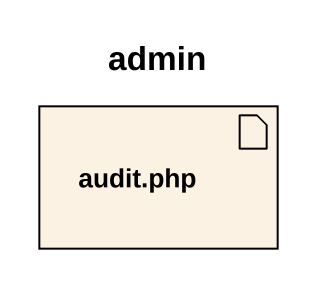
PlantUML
@startuml
title admin
artifact "audit.php" as audit_php
@enduml
